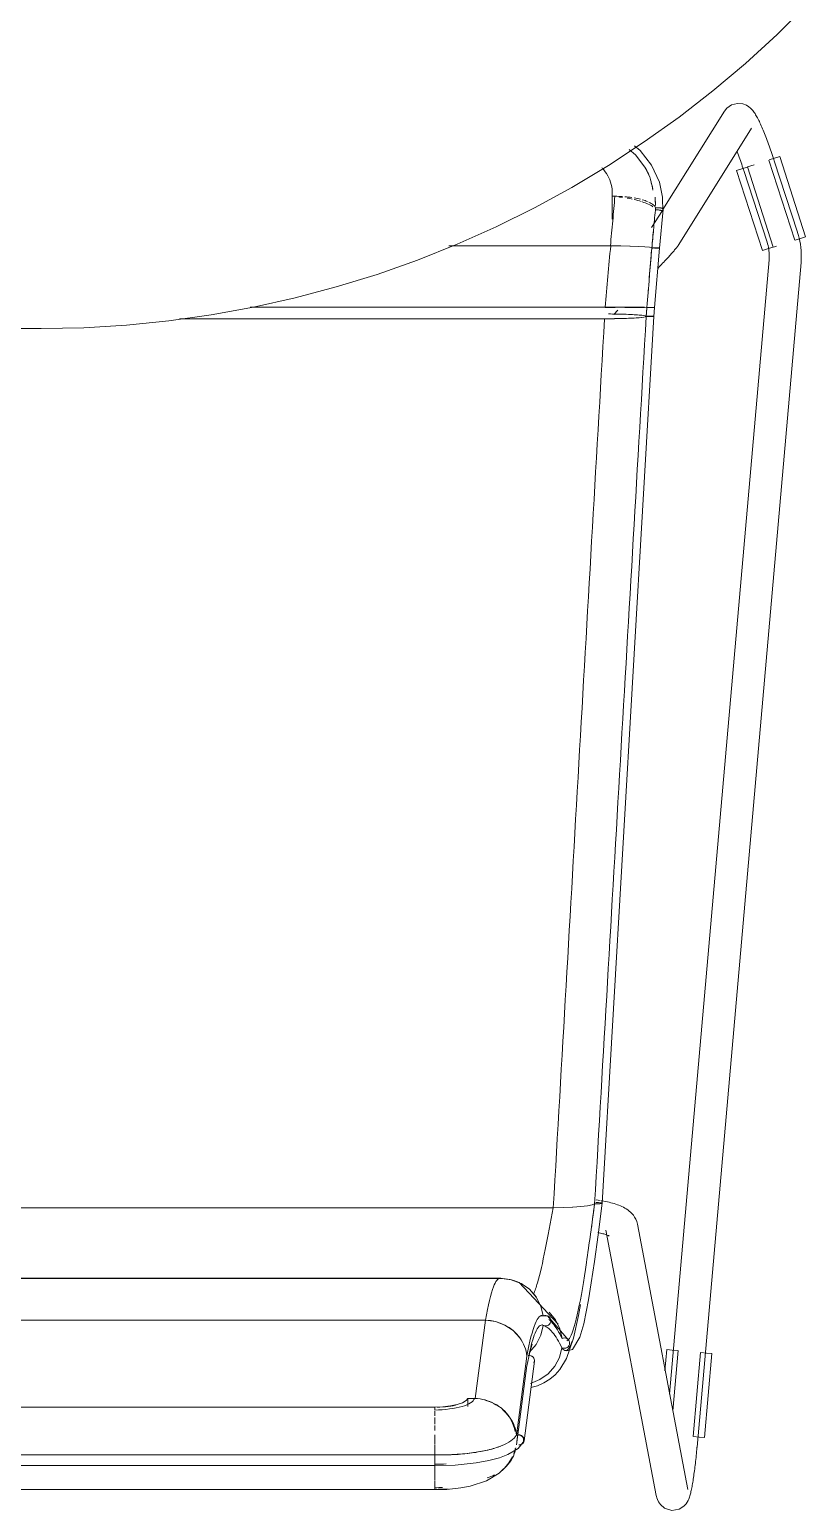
# Model space of a CAD drawing. Header units: millimetres. Extents: x 155927 to 317870, y -36033 to 97293.
# Drawn here: x 159944 to 160236, y 19297 to 19852 of the extents above; entities that cross this region are included whole.
import ezdxf

# ---------------------------------------------------------------- set-up
doc = ezdxf.new("R2010")
doc.units = ezdxf.units.MM
doc.header["$MEASUREMENT"] = 0
doc.layers.add('I-FURN', color=8, linetype='CONTINUOUS', lineweight=9)

msp = doc.modelspace()

# ---------------------------------------------------------------- linework, layer by layer
at = {"layer": 'I-FURN'}
for p, q in [((160224.2, 19849.75), (160235.57, 19861)), ((160212.38, 19838.96), (160224.2, 19849.75)), ((160200.15, 19828.65), (160212.38, 19838.96)), ((160187.51, 19818.84), (160200.15, 19828.65)), ((160205.41, 19822.18), (160207.15, 19823.4)), ((160207.15, 19823.4), (160209.37, 19823.99)), ((160209.37, 19823.99), (160211.35, 19823.81)), ((160211.35, 19823.81), (160212.73, 19823.29)), ((160212.73, 19823.29), (160213.64, 19822.73)), ((160174.49, 19809.55), (160187.51, 19818.84)), ((160204.52, 19821.05), (160181.49, 19784.29)), ((160205.41, 19822.18), (160204.52, 19821.05)), ((160213.64, 19822.73), (160214.27, 19822.21)), ((160214.27, 19822.21), (160214.74, 19821.74)), ((160214.74, 19821.74), (160215.1, 19821.31)), ((160215.1, 19821.31), (160215.42, 19820.91)), ((160215.42, 19820.91), (160215.69, 19820.52)), ((160215.69, 19820.52), (160215.95, 19820.13)), ((160215.95, 19820.13), (160216.19, 19819.74)), ((160216.19, 19819.74), (160216.43, 19819.34)), ((160216.43, 19819.34), (160216.66, 19818.93)), ((160216.66, 19818.93), (160216.89, 19818.51)), ((160216.89, 19818.51), (160217.12, 19818.07)), ((160217.12, 19818.07), (160217.35, 19817.61)), ((160187.39, 19771.1), (160214.69, 19814.68)), ((160217.35, 19817.61), (160217.58, 19817.14)), ((160217.58, 19817.14), (160217.81, 19816.65)), ((160217.81, 19816.65), (160218.04, 19816.14)), ((160218.04, 19816.14), (160218.28, 19815.61)), ((160218.28, 19815.61), (160218.52, 19815.06)), ((160218.52, 19815.06), (160218.77, 19814.5)), ((160218.77, 19814.5), (160219.01, 19813.92)), ((160219.01, 19813.92), (160219.26, 19813.33)), ((160219.26, 19813.33), (160219.51, 19812.72)), ((160219.51, 19812.72), (160219.76, 19812.09)), ((160219.76, 19812.09), (160220.01, 19811.45)), ((160161.1, 19800.78), (160174.49, 19809.55)), ((160168.77, 19806.72), (160171.16, 19804.72)), ((160170.79, 19808.06), (160172.9, 19806.38)), ((160220.01, 19811.45), (160220.26, 19810.8)), ((160220.26, 19810.8), (160220.52, 19810.13)), ((160220.52, 19810.13), (160220.77, 19809.45)), ((160220.77, 19809.45), (160221.03, 19808.77)), ((160221.03, 19808.77), (160221.28, 19808.07)), ((160221.28, 19808.07), (160221.53, 19807.36)), ((160221.53, 19807.36), (160221.79, 19806.65)), ((160221.79, 19806.65), (160222.04, 19805.92)), ((160171.16, 19804.72), (160174.66, 19800.14)), ((160172.9, 19806.38), (160177.23, 19800.85)), ((160209.33, 19805.8), (160209.56, 19805.17)), ((160209.56, 19805.17), (160209.79, 19804.54)), ((160209.79, 19804.54), (160210.03, 19803.89)), ((160210.03, 19803.89), (160210.27, 19803.23)), ((160210.27, 19803.23), (160210.5, 19802.57)), ((160210.5, 19802.57), (160210.74, 19801.9)), ((160210.74, 19801.9), (160210.97, 19801.22)), ((160210.97, 19801.22), (160211.2, 19800.53)), ((160215.67, 19801.01), (160213.19, 19800.21)), ((160221.16, 19802.78), (160230.85, 19772.77)), ((160221.28, 19802.82), (160223.25, 19803.45)), ((160222.04, 19805.92), (160222.29, 19805.19)), ((160222.29, 19805.19), (160222.54, 19804.46)), ((160222.54, 19804.46), (160222.79, 19803.72)), ((160222.79, 19803.72), (160223.03, 19802.99)), ((160223.03, 19802.99), (160223.18, 19802.53)), ((160231.89, 19775.72), (160223.18, 19802.53)), ((160223.25, 19803.45), (160225.2, 19804.08)), ((160225.2, 19804.08), (160234.89, 19774.08)), ((160147.38, 19792.55), (160161.1, 19800.78)), ((160174.66, 19800.14), (160176.57, 19796.46)), ((160177.23, 19800.85), (160180.13, 19794.54)), ((160209.05, 19798.87), (160211, 19799.5)), ((160209.05, 19798.87), (160218.74, 19768.86)), ((160211, 19799.5), (160212.97, 19800.14)), ((160211.2, 19800.53), (160211.43, 19799.84)), ((160211.43, 19799.84), (160211.66, 19799.15)), ((160211.66, 19799.15), (160211.77, 19798.82)), ((160211.77, 19798.82), (160220.48, 19772.01)), ((160222.78, 19770.17), (160213.09, 19800.17)), ((160133.34, 19784.88), (160147.38, 19792.55)), ((160162.49, 19780.7), (160162.49, 19790.46)), ((160180.13, 19794.54), (160181.35, 19788.89)), ((160119, 19777.78), (160133.34, 19784.88)), ((160162.44, 19789.21), (160163.49, 19789.21)), ((160181.35, 19788.89), (160181.44, 19783.43)), ((160181.25, 19783.92), (160177.22, 19777.47)), ((160180.14, 19769.83), (160181.56, 19784.32)), ((160104.4, 19771.26), (160119, 19777.78)), ((160232.94, 19773.45), (160230.97, 19772.81)), ((160231.91, 19775.67), (160231.89, 19775.72)), ((160232.24, 19774.58), (160231.91, 19775.67)), ((160232.52, 19773.47), (160232.24, 19774.58)), ((160232.76, 19772.35), (160232.52, 19773.47)), ((160234.89, 19774.08), (160232.94, 19773.45)), ((160089.54, 19765.32), (160104.4, 19771.26)), ((160161.79, 19770.66), (160101.3, 19770.66)), ((160101.3, 19770.66), (160161.79, 19770.66)), ((160165.55, 19770.64), (160161.79, 19770.66)), ((160161.91, 19770.66), (160165.55, 19770.63)), ((160165.64, 19770.63), (160169.08, 19770.56)), ((160169.08, 19770.56), (160165.65, 19770.63)), ((160172.18, 19770.45), (160169.08, 19770.56)), ((160169.15, 19770.56), (160172.18, 19770.45)), ((160174.66, 19770.3), (160172.18, 19770.45)), ((160172.22, 19770.44), (160174.66, 19770.29)), ((160176.4, 19770.12), (160174.66, 19770.3)), ((160174.68, 19770.29), (160176.4, 19770.12)), ((160176.4, 19770.12), (160177.28, 19769.92)), ((160177.29, 19769.92), (160176.4, 19770.12)), ((160177.28, 19769.92), (160177.75, 19769.93)), ((160177.76, 19769.93), (160177.29, 19769.92)), ((160177.3, 19769.74), (160177.77, 19769.73)), ((160177.77, 19769.73), (160177.3, 19769.74)), ((160177.75, 19769.93), (160178.25, 19769.93)), ((160178.25, 19769.93), (160177.76, 19769.93)), ((160178.75, 19769.93), (160178.25, 19769.93)), ((160178.25, 19769.93), (160178.74, 19769.93)), ((160178.27, 19769.73), (160178.76, 19769.73)), ((160178.76, 19769.73), (160178.27, 19769.73)), ((160178.31, 19747.63), (160180.13, 19769.83)), ((160178.74, 19769.93), (160179.19, 19769.92)), ((160179.2, 19769.92), (160178.75, 19769.93)), ((160178.76, 19769.73), (160179.21, 19769.74)), ((160179.21, 19769.74), (160178.76, 19769.73)), ((160179.19, 19769.92), (160179.58, 19769.9)), ((160179.58, 19769.9), (160179.2, 19769.92)), ((160179.21, 19769.74), (160179.59, 19769.76)), ((160179.59, 19769.76), (160179.21, 19769.74)), ((160179.88, 19769.88), (160179.58, 19769.9)), ((160179.58, 19769.9), (160179.87, 19769.88)), ((160179.59, 19769.76), (160179.88, 19769.78)), ((160179.88, 19769.78), (160179.59, 19769.76)), ((160180.07, 19769.86), (160179.88, 19769.88)), ((160179.88, 19769.78), (160180.07, 19769.81)), ((160180.07, 19769.81), (160179.88, 19769.78)), ((160180.06, 19769.86), (160180.13, 19769.83)), ((160180.14, 19769.83), (160180.07, 19769.86)), ((160180.07, 19769.81), (160180.14, 19769.83)), ((160180.13, 19769.83), (160180.07, 19769.81)), ((160184.85, 19767.97), (160184.56, 19767.65)), ((160185.12, 19768.28), (160184.85, 19767.97)), ((160185.38, 19768.57), (160185.12, 19768.28)), ((160185.62, 19768.85), (160185.38, 19768.57)), ((160185.85, 19769.12), (160185.62, 19768.85)), ((160186.07, 19769.37), (160185.85, 19769.12)), ((160186.27, 19769.61), (160186.07, 19769.37)), ((160186.46, 19769.84), (160186.27, 19769.61)), ((160186.64, 19770.07), (160186.46, 19769.84)), ((160186.81, 19770.29), (160186.64, 19770.07)), ((160186.99, 19770.52), (160186.81, 19770.29)), ((160187.17, 19770.77), (160186.99, 19770.52)), ((160187.39, 19771.1), (160187.17, 19770.77)), ((160220.69, 19769.49), (160218.74, 19768.86)), ((160220.48, 19772.01), (160220.67, 19771.38)), ((160220.67, 19771.38), (160220.84, 19770.74)), ((160222.66, 19770.13), (160220.69, 19769.49)), ((160220.84, 19770.74), (160220.98, 19770.09)), ((160220.98, 19770.09), (160221.09, 19769.44)), ((160221.09, 19769.44), (160221.18, 19768.78)), ((160221.18, 19768.78), (160221.24, 19768.12)), ((160221.24, 19768.12), (160221.28, 19767.46)), ((160224.04, 19770.58), (160222.88, 19770.2)), ((160232.96, 19771.23), (160232.76, 19772.35)), ((160233.11, 19770.1), (160232.96, 19771.23)), ((160233.21, 19768.96), (160233.11, 19770.1)), ((160233.27, 19767.82), (160233.21, 19768.96)), ((160233.29, 19766.68), (160233.27, 19767.82)), ((160074.45, 19759.99), (160089.54, 19765.32)), ((160180.11, 19762.79), (160179.67, 19762.32)), ((160180.54, 19763.25), (160180.11, 19762.79)), ((160180.96, 19763.71), (160180.54, 19763.25)), ((160181.37, 19764.15), (160180.96, 19763.71)), ((160181.78, 19764.59), (160181.37, 19764.15)), ((160182.17, 19765.01), (160181.78, 19764.59)), ((160182.55, 19765.43), (160182.17, 19765.01)), ((160182.92, 19765.83), (160182.55, 19765.43)), ((160183.27, 19766.22), (160182.92, 19765.83)), ((160183.62, 19766.6), (160183.27, 19766.22)), ((160183.95, 19766.96), (160183.62, 19766.6)), ((160221.22, 19765.45), (160183.93, 19340.94)), ((160184.26, 19767.31), (160183.95, 19766.96)), ((160184.56, 19767.65), (160184.26, 19767.31)), ((160194.23, 19321.07), (160233.18, 19764.4)), ((160221.27, 19766.14), (160221.23, 19765.47)), ((160221.23, 19765.47), (160221.23, 19765.44)), ((160221.29, 19766.8), (160221.27, 19766.14)), ((160221.28, 19767.46), (160221.29, 19766.8)), ((160233.18, 19764.39), (160233.26, 19765.53)), ((160233.26, 19765.53), (160233.29, 19766.68)), ((160059.17, 19755.26), (160074.45, 19759.99)), ((160028.1, 19747.65), (160043.71, 19751.15)), ((160043.71, 19751.15), (160059.17, 19755.26)), ((160012.36, 19744.79), (160028.1, 19747.65)), ((160026.85, 19747.69), (160159.84, 19747.69)), ((160159.84, 19747.69), (160026.85, 19747.69)), ((160159.84, 19747.69), (160163.63, 19747.69)), ((160163.63, 19747.69), (160159.84, 19747.69)), ((160163.63, 19747.57), (160159.86, 19747.57)), ((160159.86, 19747.57), (160163.64, 19747.57)), ((160163.07, 19745.02), (160164.54, 19746.55)), ((160163.63, 19747.69), (160167.2, 19747.69)), ((160167.2, 19747.69), (160163.63, 19747.69)), ((160170.31, 19747.58), (160167.19, 19747.57)), ((160167.19, 19747.57), (160170.32, 19747.58)), ((160167.2, 19747.69), (160170.33, 19747.68)), ((160170.33, 19747.68), (160167.2, 19747.69)), ((160172.81, 19747.59), (160170.31, 19747.58)), ((160170.32, 19747.58), (160172.82, 19747.59)), ((160170.33, 19747.68), (160172.83, 19747.67)), ((160172.84, 19747.67), (160170.33, 19747.68)), ((160174.56, 19747.61), (160172.81, 19747.59)), ((160172.82, 19747.59), (160174.57, 19747.61)), ((160172.84, 19747.67), (160174.58, 19747.65)), ((160174.58, 19747.65), (160172.84, 19747.67)), ((160174.58, 19747.65), (160175.47, 19747.64)), ((160175.47, 19747.64), (160174.58, 19747.65)), ((160175.93, 19747.62), (160175.46, 19747.62)), ((160175.46, 19747.62), (160175.93, 19747.62)), ((160175.47, 19747.64), (160175.94, 19747.64)), ((160175.94, 19747.64), (160175.47, 19747.64)), ((160176.43, 19747.62), (160175.93, 19747.62)), ((160175.93, 19747.62), (160176.43, 19747.62)), ((160175.94, 19747.64), (160176.43, 19747.64)), ((160176.44, 19747.64), (160175.94, 19747.64)), ((160176.43, 19747.64), (160176.93, 19747.64)), ((160176.92, 19747.62), (160176.43, 19747.62)), ((160176.43, 19747.62), (160176.92, 19747.62)), ((160176.93, 19747.64), (160176.44, 19747.64)), ((160177.37, 19747.62), (160176.92, 19747.62)), ((160176.92, 19747.62), (160177.37, 19747.62)), ((160176.93, 19747.64), (160177.38, 19747.64)), ((160177.38, 19747.64), (160176.93, 19747.64)), ((160177.75, 19747.62), (160177.37, 19747.62)), ((160177.37, 19747.62), (160177.76, 19747.62)), ((160177.38, 19747.64), (160177.76, 19747.64)), ((160177.76, 19747.64), (160177.38, 19747.64)), ((160177.76, 19747.64), (160178.05, 19747.63)), ((160178.06, 19747.63), (160177.76, 19747.64)), ((160178.3, 19747.63), (160178.04, 19744.27)), ((160178.24, 19747.63), (160178.3, 19747.63)), ((160178.3, 19747.63), (160178.24, 19747.63)), ((160178.24, 19747.63), (160178.31, 19747.63)), ((160178.31, 19747.63), (160178.24, 19747.63)), ((159964.62, 19740), (159980.59, 19740.96)), ((159980.59, 19740.96), (159996.51, 19742.56)), ((159996.51, 19742.56), (160012.36, 19744.79)), ((160000.48, 19743.38), (160159.58, 19743.38)), ((160159.58, 19743.38), (160000.48, 19743.38)), ((160158.75, 19412.36), (160178.03, 19744.27)), ((160159.58, 19743.38), (160163.36, 19743.4)), ((160163.37, 19745.14), (160161.12, 19745.16)), ((160163.36, 19743.4), (160166.93, 19743.48)), ((160166.92, 19745.06), (160163.37, 19745.14)), ((160170.04, 19744.94), (160166.92, 19745.06)), ((160166.93, 19743.48), (160170.06, 19743.6)), ((160172.54, 19744.77), (160170.04, 19744.94)), ((160170.06, 19743.6), (160172.56, 19743.77)), ((160174.29, 19744.58), (160172.54, 19744.77)), ((160172.56, 19743.77), (160174.31, 19743.96)), ((160175.19, 19744.37), (160174.29, 19744.58)), ((160174.31, 19743.96), (160175.2, 19744.17)), ((160175.66, 19744.38), (160175.19, 19744.37)), ((160175.2, 19744.17), (160175.67, 19744.16)), ((160176.16, 19744.38), (160175.66, 19744.38)), ((160175.67, 19744.16), (160176.16, 19744.16)), ((160176.65, 19744.38), (160176.16, 19744.38)), ((160176.16, 19744.16), (160176.65, 19744.17)), ((160177.1, 19744.37), (160176.65, 19744.38)), ((160176.65, 19744.17), (160177.11, 19744.18)), ((160177.48, 19744.35), (160177.1, 19744.37)), ((160177.11, 19744.18), (160177.49, 19744.19)), ((160177.78, 19744.33), (160177.48, 19744.35)), ((160177.49, 19744.19), (160177.78, 19744.22)), ((160177.96, 19744.3), (160177.78, 19744.33)), ((160177.78, 19744.22), (160177.97, 19744.24)), ((160178.03, 19744.27), (160177.96, 19744.3)), ((160177.97, 19744.24), (160178.03, 19744.27)), ((159939.99, 19739.77), (159948.63, 19739.68)), ((159948.63, 19739.68), (159964.62, 19740)), ((160157.22, 19413.49), (160156.49, 19413.59)), ((160157.94, 19413.39), (160157.22, 19413.49)), ((160158.64, 19413.27), (160158.38, 19413.31)), ((160159.33, 19413.14), (160158.64, 19413.27)), ((160160.01, 19413.01), (160159.33, 19413.14)), ((159756.93, 19410.64), (160140.33, 19410.64)), ((160140.33, 19410.64), (159756.93, 19410.64)), ((160140.33, 19410.64), (160144.1, 19410.7)), ((160144.1, 19410.7), (160140.41, 19410.64)), ((160144.1, 19410.7), (160147.63, 19410.86)), ((160147.63, 19410.86), (160144.16, 19410.7)), ((160147.63, 19410.86), (160150.73, 19411.09)), ((160150.74, 19411.09), (160147.68, 19410.86)), ((160150.73, 19411.09), (160153.23, 19411.41)), ((160153.23, 19411.41), (160150.77, 19411.1)), ((160153.23, 19411.41), (160154.98, 19411.77)), ((160154.98, 19411.77), (160153.24, 19411.41)), ((160155.88, 19412.17), (160154.98, 19411.77)), ((160154.98, 19411.77), (160155.88, 19412.17)), ((160155.88, 19412.17), (160156.35, 19412.16)), ((160156.35, 19412.16), (160155.88, 19412.17)), ((160156.35, 19412.16), (160156.85, 19412.15)), ((160156.85, 19412.15), (160156.35, 19412.16)), ((160156.89, 19412.58), (160156.39, 19412.57)), ((160156.39, 19412.57), (160156.89, 19412.58)), ((160156.85, 19412.15), (160157.34, 19412.16)), ((160157.34, 19412.16), (160156.85, 19412.15)), ((160157.38, 19412.57), (160156.89, 19412.58)), ((160156.89, 19412.58), (160157.38, 19412.57)), ((160158.74, 19412.36), (160157.19, 19400.51)), ((160157.34, 19412.16), (160157.79, 19412.18)), ((160157.8, 19412.18), (160157.34, 19412.16)), ((160157.83, 19412.54), (160157.38, 19412.57)), ((160157.38, 19412.57), (160157.83, 19412.54)), ((160157.79, 19412.18), (160158.18, 19412.21)), ((160158.18, 19412.21), (160157.8, 19412.18)), ((160158.21, 19412.51), (160157.83, 19412.54)), ((160157.83, 19412.54), (160158.21, 19412.51)), ((160158.18, 19412.21), (160158.48, 19412.26)), ((160158.48, 19412.26), (160158.18, 19412.21)), ((160158.5, 19412.47), (160158.21, 19412.51)), ((160158.21, 19412.51), (160158.5, 19412.47)), ((160158.48, 19412.26), (160158.67, 19412.31)), ((160158.67, 19412.31), (160158.48, 19412.26)), ((160158.68, 19412.41), (160158.5, 19412.47)), ((160158.5, 19412.47), (160158.68, 19412.41)), ((160158.67, 19412.31), (160158.74, 19412.36)), ((160158.75, 19412.36), (160158.67, 19412.31)), ((160158.74, 19412.36), (160158.68, 19412.41)), ((160158.68, 19412.41), (160158.75, 19412.36)), ((160160.68, 19412.87), (160160.01, 19413.01)), ((160161.34, 19412.71), (160160.68, 19412.87)), ((160161.98, 19412.55), (160161.34, 19412.71)), ((160162.61, 19412.38), (160161.98, 19412.55)), ((160163.23, 19412.2), (160162.61, 19412.38)), ((160163.83, 19412), (160163.23, 19412.2)), ((160164.43, 19411.8), (160163.83, 19412)), ((160165.01, 19411.58), (160164.43, 19411.8)), ((160165.58, 19411.34), (160165.01, 19411.58)), ((160166.14, 19411.09), (160165.58, 19411.34)), ((160166.69, 19410.82), (160166.14, 19411.09)), ((160167.22, 19410.53), (160166.69, 19410.82)), ((160167.76, 19410.2), (160167.22, 19410.53)), ((160168.3, 19409.85), (160167.76, 19410.2)), ((160168.83, 19409.44), (160168.3, 19409.85)), ((160169.36, 19408.99), (160168.83, 19409.44)), ((160169.88, 19408.47), (160169.36, 19408.99)), ((160170.39, 19407.88), (160169.88, 19408.47)), ((160170.88, 19407.19), (160170.39, 19407.88)), ((160160.15, 19402.28), (160178.96, 19302.99)), ((160171.31, 19406.4), (160170.88, 19407.19)), ((160171.68, 19405.5), (160171.31, 19406.4)), ((160171.94, 19404.52), (160171.68, 19405.5)), ((160190.75, 19305.22), (160171.94, 19404.52)), ((160157.19, 19400.51), (160155.83, 19390.58)), ((160157.6, 19401.26), (160157.11, 19401.35)), ((160158.07, 19401.16), (160157.6, 19401.26)), ((160158.51, 19401.05), (160158.07, 19401.16)), ((160158.93, 19400.95), (160158.51, 19401.05)), ((160159.33, 19400.84), (160158.93, 19400.95)), ((160159.69, 19400.73), (160159.33, 19400.84)), ((160160.03, 19400.62), (160159.69, 19400.73)), ((160160.33, 19400.52), (160160.03, 19400.62)), ((160160.6, 19400.41), (160160.33, 19400.52)), ((160160.84, 19400.32), (160160.6, 19400.41)), ((160161.03, 19400.23), (160160.84, 19400.32)), ((160161.18, 19400.16), (160161.03, 19400.23)), ((160161.27, 19400.11), (160161.18, 19400.16)), ((160161.34, 19400.07), (160161.27, 19400.11)), ((160161.37, 19400.05), (160161.34, 19400.07)), ((160155.83, 19390.58), (160154.65, 19382.56)), ((159776.24, 19384.14), (160121.02, 19384.14)), ((160121.02, 19384.14), (159776.24, 19384.14)), ((160120.48, 19384.3), (159815.68, 19384.3)), ((160124.23, 19383.85), (160120.48, 19384.29)), ((160121.02, 19384.14), (160124.81, 19383.66)), ((160124.81, 19383.67), (160121.02, 19384.14)), ((160128.7, 19382.13), (160124.23, 19383.85)), ((160128.38, 19382.31), (160124.81, 19383.67)), ((160124.81, 19383.66), (160128.38, 19382.3)), ((160127.6, 19382.72), (160125.67, 19383.43)), ((160142.2, 19367.03), (160127.6, 19382.72)), ((160131.52, 19380.14), (160128.38, 19382.31)), ((160128.38, 19382.3), (160131.51, 19380.13)), ((160131.51, 19380.13), (160134.02, 19377.25)), ((160134.03, 19377.26), (160131.52, 19380.14)), ((160154.65, 19382.56), (160153.62, 19376.24)), ((160134.02, 19377.25), (160135.77, 19373.87)), ((160135.78, 19373.87), (160134.03, 19377.26)), ((160149.9, 19370.38), (160150.64, 19374.45)), ((160153.62, 19376.24), (160151.81, 19367.22)), ((160138.48, 19370.12), (160135.6, 19370.17)), ((160136.67, 19370.15), (160135.78, 19373.87)), ((160136.67, 19370.15), (160137.14, 19370.31)), ((160137.14, 19370.31), (160136.67, 19370.15)), ((160137.14, 19370.31), (160137.64, 19370.35)), ((160137.64, 19370.35), (160137.14, 19370.31)), ((160137.64, 19370.35), (160138.13, 19370.27)), ((160138.13, 19370.27), (160137.64, 19370.35)), ((160138.13, 19370.27), (160138.58, 19370.07)), ((160138.58, 19370.07), (160138.13, 19370.27)), ((160146.31, 19360.83), (160138.19, 19370.25)), ((160138.58, 19370.07), (160138.96, 19369.75)), ((160138.96, 19369.75), (160138.58, 19370.07)), ((160138.85, 19371.54), (160141.25, 19368.7)), ((160141.26, 19368.7), (160138.85, 19371.54)), ((160138.96, 19369.75), (160139.25, 19369.35)), ((160139.26, 19369.35), (160138.96, 19369.75)), ((160139.25, 19369.35), (160139.44, 19368.89)), ((160139.45, 19368.89), (160139.26, 19369.35)), ((160139.44, 19368.89), (160139.51, 19368.4)), ((160139.51, 19368.4), (160139.45, 19368.89)), ((160148.01, 19361.86), (160149.9, 19370.38)), ((159782.27, 19368.54), (160114.98, 19368.54)), ((160114.98, 19368.54), (159782.27, 19368.54)), ((160114.98, 19368.54), (160111.12, 19339.27)), ((160118.75, 19368.07), (160114.98, 19368.54)), ((160122.3, 19366.75), (160118.75, 19368.07)), ((160125.41, 19364.67), (160122.3, 19366.75)), ((160127.9, 19361.93), (160125.41, 19364.67)), ((160135.78, 19362.93), (160136.67, 19366.64)), ((160137.14, 19366.49), (160136.67, 19366.65)), ((160136.67, 19366.64), (160137.14, 19366.48)), ((160137.35, 19366.36), (160136.92, 19366.54)), ((160137.64, 19366.45), (160137.14, 19366.49)), ((160137.14, 19366.48), (160137.64, 19366.44)), ((160138.13, 19366.53), (160137.64, 19366.45)), ((160137.64, 19366.44), (160138.13, 19366.53)), ((160138.58, 19366.73), (160138.13, 19366.53)), ((160138.13, 19366.53), (160138.58, 19366.73)), ((160138.96, 19367.04), (160138.58, 19366.73)), ((160138.58, 19366.73), (160138.96, 19367.04)), ((160139.25, 19367.45), (160138.96, 19367.04)), ((160138.96, 19367.04), (160139.26, 19367.45)), ((160139.44, 19367.91), (160139.25, 19367.45)), ((160139.26, 19367.45), (160139.45, 19367.91)), ((160139.51, 19368.4), (160139.44, 19367.91)), ((160139.45, 19367.91), (160139.51, 19368.4)), ((160141.25, 19368.7), (160142.89, 19365.37)), ((160142.9, 19365.38), (160141.26, 19368.7)), ((160142.89, 19365.37), (160143.68, 19361.76)), ((160143.68, 19361.76), (160142.9, 19365.38)), ((160151.81, 19367.22), (160150.41, 19362.23)), ((160131.52, 19356.66), (160134.03, 19359.54)), ((160132.52, 19359.57), (160131.76, 19357.13)), ((160134.03, 19359.54), (160135.78, 19362.93)), ((160142.73, 19354.65), (160143.63, 19358.28)), ((160144.1, 19358.11), (160143.63, 19358.28)), ((160143.63, 19358.28), (160144.1, 19358.11)), ((160143.68, 19361.76), (160144.16, 19361.91)), ((160144.16, 19361.91), (160143.68, 19361.76)), ((160144.6, 19358.07), (160144.1, 19358.11)), ((160144.1, 19358.11), (160144.6, 19358.07)), ((160144.16, 19361.91), (160144.65, 19361.94)), ((160144.66, 19361.94), (160144.16, 19361.91)), ((160145.09, 19358.15), (160144.6, 19358.07)), ((160144.6, 19358.07), (160145.09, 19358.14)), ((160144.65, 19361.94), (160145.15, 19361.85)), ((160145.15, 19361.85), (160144.66, 19361.94)), ((160145.55, 19358.34), (160145.09, 19358.15)), ((160145.09, 19358.14), (160145.55, 19358.34)), ((160145.15, 19361.85), (160145.59, 19361.64)), ((160145.6, 19361.65), (160145.15, 19361.85)), ((160145.34, 19354.23), (160148.01, 19361.86)), ((160145.93, 19358.65), (160145.55, 19358.34)), ((160145.55, 19358.34), (160145.94, 19358.64)), ((160145.59, 19361.64), (160145.97, 19361.33)), ((160145.98, 19361.33), (160145.6, 19361.65)), ((160146.23, 19359.04), (160145.93, 19358.65)), ((160145.94, 19358.64), (160146.24, 19359.04)), ((160145.97, 19361.33), (160146.26, 19360.92)), ((160146.27, 19360.92), (160145.98, 19361.33)), ((160146.15, 19361.11), (160146.28, 19360.89)), ((160146.43, 19359.49), (160146.23, 19359.04)), ((160146.24, 19359.04), (160146.43, 19359.49)), ((160146.26, 19360.92), (160146.44, 19360.46)), ((160146.45, 19360.47), (160146.27, 19360.92)), ((160146.5, 19359.98), (160146.43, 19359.49)), ((160146.43, 19359.49), (160146.51, 19359.98)), ((160146.44, 19360.46), (160146.5, 19359.98)), ((160146.51, 19359.98), (160146.45, 19360.47)), ((160150.41, 19362.23), (160147.64, 19357.59)), ((160130.53, 19355.17), (160126.69, 19325.47)), ((160133.36, 19353.26), (160129.51, 19323.48)), ((160131.76, 19357.13), (160130.39, 19350.84)), ((160131.5, 19355.36), (160131, 19355.32)), ((160131.99, 19355.28), (160131.5, 19355.36)), ((160132.44, 19355.09), (160131.99, 19355.28)), ((160132.83, 19354.79), (160132.44, 19355.09)), ((160133.12, 19354.4), (160132.83, 19354.79)), ((160133.31, 19353.96), (160133.12, 19354.4)), ((160133.12, 19352.58), (160133.31, 19353.03)), ((160133.38, 19353.49), (160133.31, 19353.96)), ((160133.31, 19353.03), (160133.38, 19353.49)), ((160140.99, 19351.33), (160142.73, 19354.65)), ((160142.83, 19350.12), (160145.34, 19354.23)), ((160145.45, 19357.06), (160144.54, 19357.35)), ((160147.64, 19357.59), (160145.45, 19357.06)), ((160182.89, 19357.58), (160182.2, 19349.68)), ((160182.89, 19357.58), (160184.94, 19357.4)), ((160184.94, 19357.4), (160187, 19357.22)), ((160185.14, 19334.6), (160187.12, 19357.21)), ((160195.57, 19356.46), (160192.81, 19325.05)), ((160195.7, 19356.45), (160197.76, 19356.27)), ((160199.8, 19356.09), (160197.04, 19324.68)), ((160197.76, 19356.27), (160199.8, 19356.09)), ((160130.51, 19351.62), (160126.67, 19321.93)), ((160135.42, 19346.33), (160138.51, 19348.5)), ((160138.51, 19348.5), (160140.99, 19351.33)), ((160139.12, 19346.47), (160141.1, 19348.16)), ((160141.1, 19348.16), (160142.83, 19350.12)), ((160131.91, 19344.92), (160135.42, 19346.33)), ((160132.05, 19343.41), (160134.55, 19344.07)), ((160134.55, 19344.07), (160136.92, 19345.1)), ((160136.92, 19345.1), (160139.12, 19346.47)), ((160096.05, 19336.08), (159801.2, 19336.08)), ((159801.2, 19336.02), (160096.05, 19336.02)), ((160099.09, 19336.19), (160096.05, 19336.08)), ((160096.05, 19336.02), (160096.05, 19335.27)), ((160101.94, 19336.5), (160099.09, 19336.19)), ((160104.43, 19337.01), (160101.94, 19336.5)), ((160106.42, 19337.68), (160104.43, 19337.01)), ((160107.77, 19338.47), (160106.42, 19337.68)), ((160108.41, 19339.33), (160107.77, 19338.47)), ((160108.41, 19336.33), (160108.41, 19339.33)), ((160111.12, 19339.27), (160108.41, 19339.33)), ((160108.41, 19336.33), (160108.41, 19339.32)), ((160096.05, 19334.49), (160096.05, 19332.75)), ((160096.05, 19332.17), (160096.05, 19329.7)), ((160096.05, 19329.18), (160096.05, 19327.34)), ((160096.05, 19325.71), (160096.05, 19322.15)), ((160127.44, 19327.89), (160126.82, 19323.12)), ((160195, 19324.86), (160192.94, 19325.04)), ((160197.04, 19324.68), (160195, 19324.86)), ((160096.05, 19318.15), (160096.05, 19321.96)), ((160096.05, 19321.96), (160096.05, 19318.15)), ((160108.45, 19318.74), (160113.89, 19319.57)), ((160113.89, 19319.57), (160117.39, 19320.37)), ((160117.39, 19320.37), (160120.21, 19321.25)), ((160120.21, 19321.25), (160120.72, 19321.44)), ((160127.26, 19320.6), (160123.43, 19318.3)), ((160129.15, 19322.99), (160127.26, 19320.6)), ((160194.01, 19318.67), (160194.08, 19319.41)), ((160194.08, 19319.41), (160194.15, 19320.16)), ((160194.15, 19320.16), (160194.22, 19320.92)), ((160194.22, 19320.92), (160194.23, 19321.07)), ((160096.05, 19318.18), (159801.2, 19318.18)), ((159801.2, 19314.21), (160096.05, 19314.21)), ((160096.05, 19318.18), (160102.47, 19318.26)), ((160096.05, 19318.17), (160096.05, 19314.21)), ((160096.05, 19318.07), (160096.05, 19318.17)), ((160096.05, 19317.84), (160096.05, 19318.07)), ((160096.05, 19317.51), (160096.05, 19317.84)), ((160096.05, 19317.09), (160096.05, 19317.51)), ((160096.05, 19316.62), (160096.05, 19317.09)), ((160096.05, 19316.12), (160096.05, 19316.62)), ((160096.05, 19315.63), (160096.05, 19316.12)), ((160096.05, 19315.18), (160096.05, 19315.63)), ((160096.05, 19314.79), (160096.05, 19315.18)), ((160096.05, 19314.48), (160096.05, 19314.79)), ((160096.05, 19314.28), (160096.05, 19314.48)), ((160096.05, 19311.43), (160096.05, 19314.46)), ((160096.05, 19314.46), (160096.05, 19311.44)), ((160103.62, 19314.36), (160096.05, 19314.21)), ((160096.05, 19314.21), (160096.05, 19314.28)), ((160102.47, 19318.26), (160108.45, 19318.74)), ((160111.5, 19315.16), (160103.62, 19314.36)), ((160116.22, 19316.03), (160111.5, 19315.16)), ((160120.26, 19317.11), (160116.22, 19316.03)), ((160123.43, 19318.3), (160120.26, 19317.11)), ((160123.79, 19315.22), (160122.12, 19313.15)), ((160125.12, 19317.49), (160123.79, 19315.22)), ((160193.36, 19312.91), (160193.45, 19313.6)), ((160193.45, 19313.6), (160193.53, 19314.3)), ((160193.53, 19314.3), (160193.62, 19315)), ((160193.62, 19315), (160193.7, 19315.72)), ((160193.7, 19315.72), (160193.78, 19316.45)), ((160193.78, 19316.45), (160193.86, 19317.18)), ((160193.86, 19317.18), (160193.93, 19317.92)), ((160193.93, 19317.92), (160194.01, 19318.67)), ((160096.05, 19311.28), (160096.05, 19308.7)), ((160096.05, 19307.98), (160096.05, 19308.46)), ((160096.05, 19307.96), (160096.05, 19305.19)), ((160115.43, 19308.45), (160109.28, 19306.43)), ((160120.14, 19311.32), (160115.43, 19308.45)), ((160122.12, 19313.15), (160120.14, 19311.32)), ((160192.55, 19307.36), (160192.64, 19307.91)), ((160192.64, 19307.91), (160192.74, 19308.48)), ((160192.74, 19308.48), (160192.83, 19309.06)), ((160192.83, 19309.06), (160192.92, 19309.67)), ((160192.92, 19309.67), (160193.01, 19310.29)), ((160193.01, 19310.29), (160193.1, 19310.92)), ((160193.1, 19310.92), (160193.19, 19311.57)), ((160193.19, 19311.57), (160193.28, 19312.23)), ((160193.28, 19312.23), (160193.36, 19312.91)), ((159801.2, 19305.18), (160096.05, 19305.18)), ((160096.05, 19305.18), (160096.05, 19305.35)), ((160100.57, 19305.26), (160096.05, 19305.18)), ((160105.78, 19305.78), (160100.57, 19305.26)), ((160109.28, 19306.43), (160105.78, 19305.78)), ((160179.05, 19302.57), (160178.96, 19302.99)), ((160179.18, 19302.06), (160179.05, 19302.57)), ((160191.28, 19302), (160191.43, 19302.4)), ((160191.43, 19302.4), (160191.55, 19302.8)), ((160191.55, 19302.8), (160191.67, 19303.19)), ((160191.67, 19303.19), (160191.77, 19303.59)), ((160191.77, 19303.59), (160191.88, 19304.01)), ((160191.88, 19304.01), (160191.98, 19304.44)), ((160191.98, 19304.44), (160192.08, 19304.88)), ((160192.08, 19304.88), (160192.17, 19305.34)), ((160192.17, 19305.34), (160192.27, 19305.82)), ((160192.27, 19305.82), (160192.36, 19306.31)), ((160192.36, 19306.31), (160192.46, 19306.83)), ((160192.46, 19306.83), (160192.55, 19307.36)), ((160179.4, 19301.44), (160179.18, 19302.06)), ((160179.77, 19300.64), (160179.4, 19301.44)), ((160180.52, 19299.55), (160179.77, 19300.64)), ((160182.1, 19298.23), (160180.52, 19299.55)), ((160182.1, 19298.23), (160184.85, 19297.4)), ((160184.85, 19297.4), (160187.61, 19297.88)), ((160187.61, 19297.88), (160189.26, 19298.92)), ((160189.26, 19298.92), (160190.12, 19299.83)), ((160190.12, 19299.83), (160190.6, 19300.53)), ((160190.6, 19300.53), (160190.9, 19301.09)), ((160190.9, 19301.09), (160191.12, 19301.57)), ((160191.12, 19301.57), (160191.28, 19302))]:
    msp.add_line(p, q, dxfattribs=at)
for centre, major_axis, ratio, start_param, end_param in [((160114.85, 19353.48), (15.78, 0), 0.955139, 0.595876, 1.562553), ((160114.85, 19353.48), (15.78, 0), 0.955139, 0.354206, 0.595753), ((160114.85, 19353.48), (15.78, 0), 0.955139, 0.112537, 0.354036), ((160131.41, 19353.49), (1.96, 0), 0.955139, 5.775592, 8.064923), ((160096.05, 19320.93), (0, 15.75), 0.000004, 5.8107, 5.99294), ((160096.05, 19309.45), (12.4, 0), 0.287441, 4.712389, 4.950404)]:
    msp.add_ellipse(centre, major_axis=major_axis, ratio=ratio, start_param=start_param, end_param=end_param, dxfattribs=at)
for points in [[(160158.6, 19799.9), (160158.85, 19799.64), (160159.09, 19799.37), (160159.33, 19799.1)], [(160162.49, 19790.73), (160162.5, 19790.23), (160162.48, 19789.72), (160162.44, 19789.21)], [(160177.75, 19792.13), (160177.55, 19792.85), (160177.32, 19793.57), (160177.05, 19794.28)], [(160161.79, 19770.66), (160162.09, 19773.8), (160162.68, 19780.04), (160163.23, 19786.19), (160163.49, 19789.21)], [(160163.49, 19789.21), (160164.44, 19789.2), (160165.37, 19789.17), (160166.28, 19789.11)], [(160166.32, 19788.8), (160165.85, 19788.86), (160165.37, 19788.92), (160164.9, 19788.96)], [(160167.21, 19789.05), (160168.11, 19788.97), (160168.99, 19788.87), (160169.84, 19788.74)], [(160170.01, 19788.15), (160169.37, 19788.29), (160168.7, 19788.42), (160168.02, 19788.54)], [(160173.27, 19787.3), (160172.47, 19787.55), (160171.59, 19787.78), (160170.67, 19787.99)], [(160170.69, 19788.61), (160171.53, 19788.47), (160172.34, 19788.3), (160173.08, 19788.11)], [(160175.89, 19786.31), (160175.26, 19786.6), (160174.52, 19786.88), (160173.7, 19787.14)], [(160173.74, 19787.93), (160174.47, 19787.72), (160175.11, 19787.49), (160175.71, 19787.24)], [(160177.71, 19785.23), (160177.3, 19785.56), (160176.78, 19785.88), (160176.14, 19786.19)], [(160176.17, 19787.05), (160176.87, 19786.72), (160178.01, 19786.02), (160178.58, 19785.27), (160178.72, 19784.88)], [(160177.29, 19769.92), (160177.53, 19772.45), (160178, 19777.48), (160178.48, 19782.44), (160178.72, 19784.88)], [(160178.54, 19788.87), (160178.63, 19788.06), (160178.64, 19787.24), (160178.64, 19786.41)], [(160178.68, 19785.71), (160178.67, 19786.36), (160178.63, 19787.01), (160178.57, 19787.66)], [(160181.37, 19783.57), (160181.33, 19783.62), (160181.21, 19783.71), (160180.91, 19783.85), (160180.53, 19783.96), (160180.07, 19784.06), (160179.58, 19784.12), (160179.08, 19784.15), (160178.77, 19784.15), (160178.62, 19784.15)], [(160177.3, 19769.74), (160177.53, 19772.11), (160177.77, 19774.48), (160178, 19776.82)], [(160161.91, 19770.66), (160161.56, 19766.84), (160161.22, 19763.01), (160160.88, 19759.19)], [(160177.28, 19769.92), (160176.98, 19766.22), (160176.38, 19758.79), (160175.77, 19751.36), (160175.47, 19747.64)], [(160177.23, 19768.99), (160176.95, 19765.59), (160176.67, 19762.19), (160176.39, 19758.79)], [(160160.88, 19759.19), (160160.53, 19755.36), (160160.19, 19751.53), (160159.84, 19747.69)], [(160176.09, 19755.18), (160176.06, 19754.77), (160176.02, 19754.36), (160175.99, 19753.95)], [(160175.19, 19744.37), (160175.24, 19744.91), (160175.33, 19746), (160175.42, 19747.08), (160175.46, 19747.62)], [(160175.2, 19744.17), (160175.24, 19744.75), (160175.33, 19745.9), (160175.42, 19747.06), (160175.47, 19747.64)], [(160159.58, 19743.38), (160156.38, 19687.85), (160153.19, 19632.35), (160149.99, 19576.89)], [(160175.2, 19744.17), (160171.98, 19688.77), (160165.54, 19578), (160159.1, 19467.41), (160155.88, 19412.17)], [(160175.19, 19744.37), (160175.79, 19744.39), (160177.29, 19744.38), (160178.04, 19744.31), (160178.04, 19744.27)], [(160149.99, 19576.89), (160146.8, 19521.42), (160143.6, 19466), (160140.41, 19410.64)], [(160154.7, 19403), (160155.09, 19406.03), (160155.48, 19409.1), (160155.86, 19412.16)], [(160121.02, 19384.14), (160120.84, 19384.24), (160120.66, 19384.29), (160120.48, 19384.29)], [(160130.53, 19355.17), (160131.55, 19360.67), (160133.6, 19368.73), (160135.65, 19370.7), (160136.67, 19370.15)], [(160110.88, 19339.26), (160110.62, 19338.14), (160107.24, 19335.98), (160099.84, 19335.01), (160096.05, 19334.95)], [(160096.89, 19336.03), (160099.67, 19336.08), (160102.81, 19336.36), (160104.43, 19336.97)], [(160126.69, 19325.47), (160126.54, 19326.71), (160125.96, 19329.08), (160124.19, 19332.42), (160121.67, 19335.26), (160118.52, 19337.45), (160114.92, 19338.87), (160112.42, 19339.23), (160111.12, 19339.27)], [(160121.34, 19335.16), (160122.29, 19334.32), (160123.23, 19333.4), (160123.85, 19332.35)], [(160124.7, 19330.98), (160125.4, 19329.72), (160125.81, 19328.36), (160126.14, 19326.97)], [(160126.48, 19325.48), (160126.13, 19324.75), (160124.82, 19323.34), (160121.12, 19321.45), (160116.05, 19319.92), (160109.91, 19318.81), (160103.05, 19318.18), (160098.4, 19318.1), (160096.05, 19318.15)], [(160126.95, 19325.62), (160127.03, 19325.64), (160127.2, 19325.66), (160127.36, 19325.65), (160127.45, 19325.65)], [(160126.2, 19320.51), (160126.05, 19319.86), (160125.85, 19319.21), (160125.61, 19318.58)], [(160100.32, 19314.76), (160098.9, 19314.73), (160097.48, 19314.72), (160096.05, 19314.75)], [(160115.66, 19309.62), (160116.62, 19309.88), (160117.55, 19310.23), (160118.44, 19310.66)], [(160101.02, 19305.49), (160099.44, 19305.34), (160097.77, 19305.26), (160096.05, 19305.27)]]:
    msp.add_open_spline(points, degree=3, dxfattribs=at)
for points, knots in [([(160159.33, 19799.1), (160160.09, 19798.2), (160162.02, 19795.2), (160162.65, 19791.6), (160162.44, 19789.21)], [0.5, 0.5, 0.5, 0.5, 0.6666667, 1, 1, 1, 1]), ([(160174.65, 19800.12), (160175.17, 19799.3), (160176.75, 19796.58), (160177.35, 19793.59), (160177.63, 19791.49)], [-0.4024189, -0.4024189, -0.4024189, -0.4024189, -0.3333333, -0.1789981, -0.1789981, -0.1789981, -0.1789981]), ([(160178.72, 19784.88), (160178.86, 19784.9), (160179.15, 19784.93), (160179.57, 19784.95), (160179.95, 19784.94), (160180.24, 19784.91), (160180.51, 19784.88), (160180.76, 19784.83), (160180.98, 19784.77), (160181.18, 19784.7), (160181.37, 19784.6), (160181.48, 19784.52), (160181.51, 19784.47)], [0, 0, 0, 0, 0.0555556, 0.1111111, 0.1666667, 0.1944444, 0.2222222, 0.2777778, 0.3055556, 0.3333333, 0.3888889, 0.4444444, 0.4444444, 0.4444444, 0.4444444]), ([(160175.2, 19744.17), (160174.92, 19744.03), (160173.53, 19743.82), (160170.18, 19743.6), (160167.01, 19743.47), (160163.4, 19743.4), (160160.86, 19743.38), (160159.58, 19743.38)], [-1, -1, -1, -1, -0.666667, -0.5, -0.333333, -0.166667, 0, 0, 0, 0]), ([(160161.12, 19745.16), (160163.14, 19745.15), (160166.37, 19745.09), (160170.16, 19744.94), (160173.51, 19744.72), (160174.9, 19744.51), (160175.19, 19744.37)], [-0.9335619, -0.9335619, -0.9335619, -0.9335619, -0.6666667, -0.5, -0.3333333, 0, 0, 0, 0]), ([(160178.04, 19744.27), (160178.04, 19744.25), (160177.9, 19744.22), (160177.51, 19744.19), (160177.12, 19744.18), (160176.67, 19744.16), (160176.17, 19744.16), (160175.67, 19744.16), (160175.35, 19744.17), (160175.2, 19744.17)], [-0.498493, -0.498493, -0.498493, -0.498493, -0.375, -0.3125, -0.25, -0.1875, -0.125, -0.0625, 0, 0, 0, 0]), ([(160140.33, 19410.64), (160139.35, 19405.26), (160137.41, 19394.48), (160134.98, 19383.76), (160133.52, 19379.52), (160133.03, 19378.37)], [0, 0, 0, 0, 0.25, 0.5, 0.625, 0.625, 0.625, 0.625]), ([(160145.51, 19360.88), (160145.92, 19361.07), (160147.34, 19362.67), (160149.78, 19370.97), (160152.83, 19389.41), (160154.86, 19404.62), (160155.88, 19412.17)], [0.1500588, 0.1500588, 0.1500588, 0.1500588, 0.25, 0.5, 0.75, 1, 1, 1, 1]), ([(160120.48, 19384.29), (160119.65, 19384.3), (160117.82, 19381.91), (160115.99, 19374.27), (160114.98, 19368.54)], [0.0892846, 0.0892846, 0.0892846, 0.0892846, 0.5, 1, 1, 1, 1]), ([(160138.8, 19368.89), (160139.26, 19368.5), (160140.89, 19366.83), (160142.51, 19364.17), (160143.68, 19361.76)], [0.303693, 0.303693, 0.303693, 0.303693, 0.5, 1, 1, 1, 1]), ([(160131.22, 19355.26), (160132.02, 19358.98), (160133.83, 19365.46), (160135.65, 19367.19), (160136.67, 19366.65)], [0.1122148, 0.1122148, 0.1122148, 0.1122148, 0.5, 1, 1, 1, 1]), ([(160137.35, 19366.36), (160138.28, 19365.89), (160140.38, 19364.11), (160142.47, 19360.68), (160143.63, 19358.28)], [0.0974621, 0.0974621, 0.0974621, 0.0974621, 0.5, 1, 1, 1, 1]), ([(160143.63, 19358.28), (160144.65, 19356.72), (160145.94, 19356.95), (160147.22, 19359.98), (160147.48, 19360.7)], [0, 0, 0, 0, 0.25, 0.3133981, 0.3133981, 0.3133981, 0.3133981]), ([(160114.66, 19338.71), (160115.89, 19338.39), (160118.01, 19337.5), (160120.13, 19336.3), (160120.99, 19335.67)], [-0.8333333, -0.8333333, -0.8333333, -0.8333333, -0.6666667, -0.5294932, -0.5294932, -0.5294932, -0.5294932]), ([(160127.54, 19321.88), (160127.68, 19321.88), (160127.91, 19321.9), (160128.2, 19321.97), (160128.47, 19322.06), (160128.78, 19322.25), (160129.1, 19322.53), (160129.34, 19322.89), (160129.47, 19323.24), (160129.52, 19323.55), (160129.52, 19323.82), (160129.49, 19324.09), (160129.42, 19324.34), (160129.3, 19324.59), (160129.11, 19324.9), (160128.79, 19325.23), (160128.39, 19325.47), (160128.04, 19325.58), (160127.66, 19325.65), (160127.22, 19325.65), (160126.87, 19325.54), (160126.69, 19325.47)], [0.1111111, 0.1111111, 0.1111111, 0.1111111, 0.1666667, 0.1944444, 0.2222222, 0.2777778, 0.3333333, 0.3888889, 0.4444444, 0.4791667, 0.5138889, 0.5486111, 0.5833333, 0.6180556, 0.6527778, 0.7222222, 0.7916667, 0.8263889, 0.8611111, 0.9305556, 1, 1, 1, 1]), ([(160127.94, 19325.56), (160128.06, 19325.52), (160128.29, 19325.42), (160128.7, 19325.14), (160129.16, 19324.6), (160129.41, 19323.72), (160129.18, 19322.94), (160128.79, 19322.43), (160128.4, 19322.13), (160127.94, 19321.94), (160127.62, 19321.91), (160127.45, 19321.9)], [-0.8125, -0.8125, -0.8125, -0.8125, -0.765625, -0.71875, -0.625, -0.5, -0.375, -0.3125, -0.25, -0.1875, -0.125, -0.125, -0.125, -0.125]), ([(160120.84, 19312.1), (160121.09, 19312.29), (160122.3, 19313.24), (160124.18, 19315.28), (160125.79, 19318.12), (160126.26, 19320.06), (160126.42, 19320.83)], [0.4587899, 0.4587899, 0.4587899, 0.4587899, 0.5, 0.6666667, 0.8333333, 0.9407177, 0.9407177, 0.9407177, 0.9407177])]:
    msp.add_open_spline(points, degree=3, knots=knots, dxfattribs=at)

doc.saveas('drawing.dxf')
